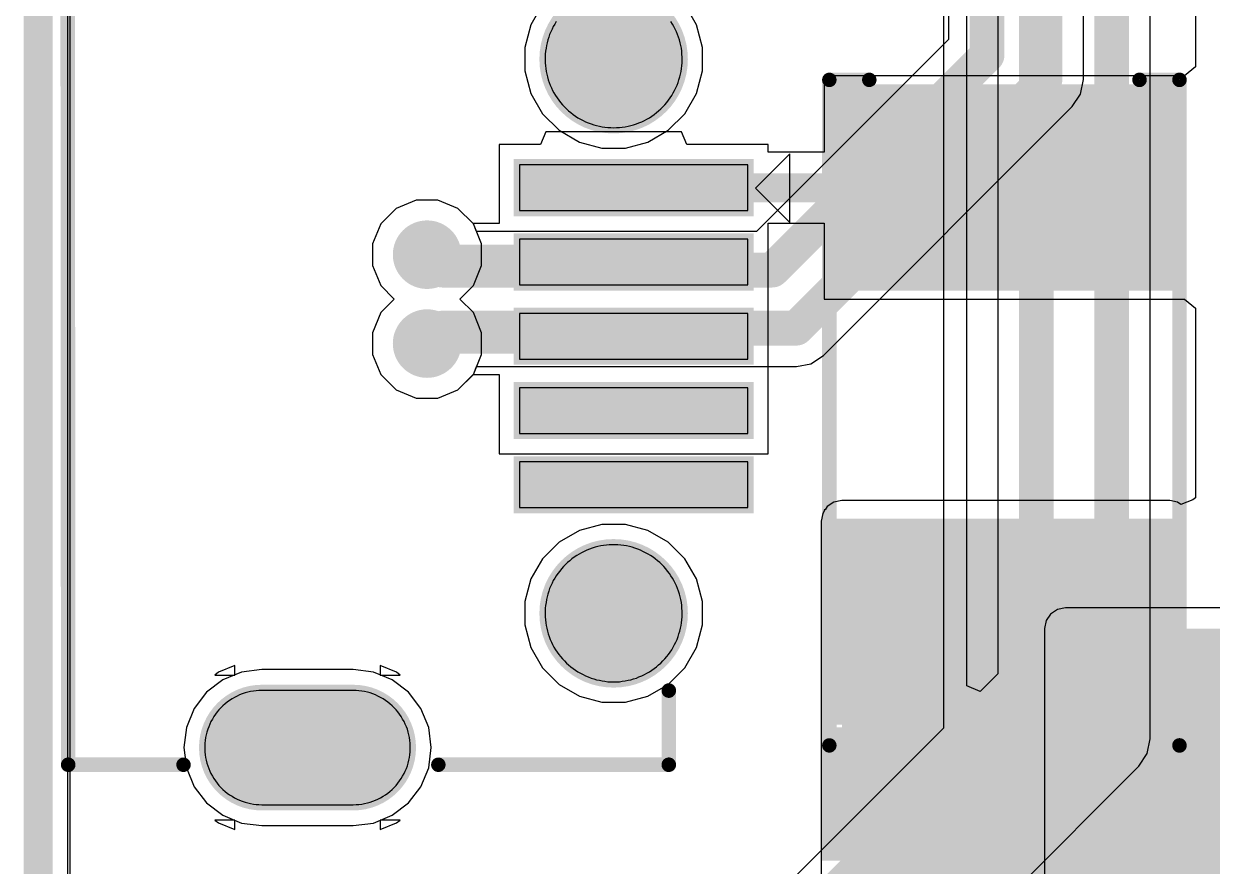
# Model space of a CAD drawing. Header units: inches. Extents: x 0 to 5376, y 0 to 5416.
# Drawn here: x -0.13 to 10.28, y 83.72 to 91.09 of the extents above; entities that cross this region are included whole.
import ezdxf

# ---------------------------------------------------------------- set-up
doc = ezdxf.new("R2010")
doc.units = ezdxf.units.IN
for name, color, linetype in [('Board Outline', 216, 'Continuous'), ('Bottom Layer', 5, 'Continuous'), ('Bottom Solder', 6, 'Continuous'), ('Layer 1', 16, 'Continuous'), ('Layer 2', 76, 'Continuous'), ('Multi-Layer', 9, 'Continuous'), ('Pad Holes', 156, 'Continuous'), ('Top Layer', 1, 'Continuous'), ('Top Overlay', 2, 'Continuous'), ('Top Paste', 8, 'Continuous'), ('Top Solder', 216, 'Continuous'), ('Via Holes', 16, 'Continuous')]:
    doc.layers.add(name, color=color, linetype=linetype)

msp = doc.modelspace()

# ---------------------------------------------------------------- hatches: boundary and pattern name
at = {"layer": 'Bottom Layer'}
h = msp.add_hatch(color=5, dxfattribs=at)
edge = h.paths.add_edge_path()
edge.add_arc((5.037, 90.785), 0.6, 0, 360)
h = msp.add_hatch(color=5, dxfattribs=at)
edge = h.paths.add_edge_path()
edge.add_arc((3.404, 89.074), 0.3, 0, 360)
h = msp.add_hatch(color=5, dxfattribs=at)
edge = h.paths.add_edge_path()
edge.add_arc((3.404, 88.296), 0.3, 0, 360)
h = msp.add_hatch(color=5, dxfattribs=at)
edge = h.paths.add_edge_path()
edge.add_arc((5.037, 85.935), 0.6, 0, 360)
for points in [[(8.992, 81.686), (12.065, 81.686), (12.065, 85.801), (8.992, 85.801)], [(8.992, 83.464), (24.232, 83.464), (24.232, 85.801), (8.992, 85.801)]]:
    msp.add_hatch(color=5, dxfattribs=at).paths.add_polyline_path(points)
h = msp.add_hatch(color=5, dxfattribs=at)
edge = h.paths.add_edge_path()
edge.add_arc((1.957, 84.76), 0.5, 90, 270)
edge.add_line((1.957, 84.26), (2.757, 84.26))
edge.add_arc((2.757, 84.76), 0.5, 270, 450)
edge.add_line((2.757, 85.26), (1.957, 85.26))
at = {"layer": 'Bottom Solder'}
h = msp.add_hatch(color=6, dxfattribs=at)
edge = h.paths.add_edge_path()
edge.add_arc((5.037, 90.785), 0.65, 0, 360)
h = msp.add_hatch(color=6, dxfattribs=at)
edge = h.paths.add_edge_path()
edge.add_arc((5.037, 85.935), 0.65, 0, 360)
h = msp.add_hatch(color=6, dxfattribs=at)
edge = h.paths.add_edge_path()
edge.add_arc((1.957, 84.76), 0.55, 90, 270)
edge.add_line((1.957, 84.21), (2.757, 84.21))
edge.add_arc((2.757, 84.76), 0.55, 270, 450)
edge.add_line((2.757, 85.31), (1.957, 85.31))
at = {"layer": 'Layer 1'}
h = msp.add_hatch(color=16, dxfattribs=at)
edge = h.paths.add_edge_path()
edge.add_arc((5.037, 90.785), 0.6, 0, 360)
h = msp.add_hatch(color=16, dxfattribs=at)
edge = h.paths.add_edge_path()
edge.add_arc((3.404, 89.074), 0.3, 0, 360)
h = msp.add_hatch(color=16, dxfattribs=at)
edge = h.paths.add_edge_path()
edge.add_arc((3.404, 88.296), 0.3, 0, 360)
h = msp.add_hatch(color=16, dxfattribs=at)
edge = h.paths.add_edge_path()
edge.add_arc((5.037, 85.935), 0.6, 0, 360)
h = msp.add_hatch(color=16, dxfattribs=at)
edge = h.paths.add_edge_path()
edge.add_arc((1.957, 84.76), 0.5, 90, 270)
edge.add_line((1.957, 84.26), (2.757, 84.26))
edge.add_arc((2.757, 84.76), 0.5, 270, 450)
edge.add_line((2.757, 85.26), (1.957, 85.26))
at = {"layer": 'Layer 2'}
h = msp.add_hatch(color=76, dxfattribs=at)
edge = h.paths.add_edge_path()
edge.add_arc((5.037, 90.785), 0.6, 0, 360)
h = msp.add_hatch(color=76, dxfattribs=at)
edge = h.paths.add_edge_path()
edge.add_arc((3.404, 89.074), 0.3, 0, 360)
h = msp.add_hatch(color=76, dxfattribs=at)
edge = h.paths.add_edge_path()
edge.add_arc((3.404, 88.296), 0.3, 0, 360)
h = msp.add_hatch(color=76, dxfattribs=at)
edge = h.paths.add_edge_path()
edge.add_arc((5.037, 85.935), 0.6, 0, 360)
h = msp.add_hatch(color=76, dxfattribs=at)
edge = h.paths.add_edge_path()
edge.add_arc((1.957, 84.76), 0.5, 90, 270)
edge.add_line((1.957, 84.26), (2.757, 84.26))
edge.add_arc((2.757, 84.76), 0.5, 270, 450)
edge.add_line((2.757, 85.26), (1.957, 85.26))
at = {"layer": 'Multi-Layer'}
h = msp.add_hatch(color=9, dxfattribs=at)
edge = h.paths.add_edge_path()
edge.add_arc((5.037, 90.785), 0.6, 0, 360)
h = msp.add_hatch(color=9, dxfattribs=at)
edge = h.paths.add_edge_path()
edge.add_arc((5.037, 85.935), 0.6, 0, 360)
h = msp.add_hatch(color=9, dxfattribs=at)
edge = h.paths.add_edge_path()
edge.add_arc((1.957, 84.76), 0.5, 90, 270)
edge.add_line((1.957, 84.26), (2.757, 84.26))
edge.add_arc((2.757, 84.76), 0.5, 270, 450)
edge.add_line((2.757, 85.26), (1.957, 85.26))
at = {"layer": 'Pad Holes'}
h = msp.add_hatch(color=7, dxfattribs=at)
edge = h.paths.add_edge_path()
edge.add_arc((5.037, 90.785), 0.35, 0, 360)
h = msp.add_hatch(color=7, dxfattribs=at)
edge = h.paths.add_edge_path()
edge.add_arc((5.037, 85.935), 0.35, 0, 360)
h = msp.add_hatch(color=7, dxfattribs=at)
edge = h.paths.add_edge_path()
edge.add_arc((1.957, 84.76), 0.3, 90, 270)
edge.add_line((1.957, 84.46), (2.757, 84.46))
edge.add_arc((2.757, 84.76), 0.3, 270, 450)
edge.add_line((2.757, 85.06), (1.957, 85.06))
at = {"layer": 'Top Layer'}
h = msp.add_hatch(color=1, dxfattribs=at)
edge = h.paths.add_edge_path()
edge.add_arc((5.037, 90.785), 0.6, 0, 360)
for points in [[(7.058, 88.862), (7.058, 90.462), (9.858, 90.462), (9.858, 88.862)], [(6.212, 89.86), (6.212, 89.46), (4.212, 89.46), (4.212, 89.86)], [(6.212, 89.21), (6.212, 88.81), (4.212, 88.81), (4.212, 89.21)], [(6.212, 88.56), (6.212, 88.16), (4.212, 88.16), (4.212, 88.56)], [(6.212, 87.91), (6.212, 87.51), (4.212, 87.51), (4.212, 87.91)], [(6.212, 87.26), (6.212, 86.86), (4.212, 86.86), (4.212, 87.26)], [(7.036, 81.737), (9.906, 81.737), (9.906, 86.741), (7.036, 86.741)], [(7.058, 85.062), (7.058, 86.662), (9.858, 86.662), (9.858, 85.062)]]:
    msp.add_hatch(color=1, dxfattribs=at).paths.add_polyline_path(points)
h = msp.add_hatch(color=1, dxfattribs=at)
edge = h.paths.add_edge_path()
edge.add_arc((3.404, 89.074), 0.3, 0, 360)
h = msp.add_hatch(color=1, dxfattribs=at)
edge = h.paths.add_edge_path()
edge.add_arc((3.404, 88.296), 0.3, 0, 360)
h = msp.add_hatch(color=1, dxfattribs=at)
edge = h.paths.add_edge_path()
edge.add_arc((5.037, 85.935), 0.6, 0, 360)
h = msp.add_hatch(color=1, dxfattribs=at)
edge = h.paths.add_edge_path()
edge.add_arc((1.957, 84.76), 0.5, 90, 270)
edge.add_line((1.957, 84.26), (2.757, 84.26))
edge.add_arc((2.757, 84.76), 0.5, 270, 450)
edge.add_line((2.757, 85.26), (1.957, 85.26))
at = {"layer": 'Top Overlay'}
msp.add_hatch(color=2, dxfattribs=at).paths.add_polyline_path([(10.058, 83.77), (10.058, 84.937), (6.858, 84.937), (6.858, 83.77)])
at = {"layer": 'Top Paste'}
for points in [[(7.058, 88.862), (7.058, 90.462), (9.858, 90.462), (9.858, 88.862)], [(7.058, 85.062), (7.058, 86.662), (9.858, 86.662), (9.858, 85.062)]]:
    msp.add_hatch(color=8, dxfattribs=at).paths.add_polyline_path(points)
at = {"layer": 'Top Solder'}
h = msp.add_hatch(color=216, dxfattribs=at)
edge = h.paths.add_edge_path()
edge.add_arc((5.037, 90.785), 0.65, 0, 360)
for points in [[(6.957, 88.76), (6.957, 90.564), (9.96, 90.564), (9.96, 88.76)], [(6.262, 89.91), (6.262, 89.41), (4.162, 89.41), (4.162, 89.91)], [(6.262, 89.26), (6.262, 88.76), (4.162, 88.76), (4.162, 89.26)], [(6.262, 88.61), (6.262, 88.11), (4.162, 88.11), (4.162, 88.61)], [(6.262, 87.96), (6.262, 87.46), (4.162, 87.46), (4.162, 87.96)], [(6.262, 87.31), (6.262, 86.81), (4.162, 86.81), (4.162, 87.31)], [(6.957, 84.96), (6.957, 86.764), (9.96, 86.764), (9.96, 84.96)]]:
    msp.add_hatch(color=216, dxfattribs=at).paths.add_polyline_path(points)
h = msp.add_hatch(color=216, dxfattribs=at)
edge = h.paths.add_edge_path()
edge.add_arc((5.037, 85.935), 0.65, 0, 360)
h = msp.add_hatch(color=216, dxfattribs=at)
edge = h.paths.add_edge_path()
edge.add_arc((1.957, 84.76), 0.55, 90, 270)
edge.add_line((1.957, 84.21), (2.757, 84.21))
edge.add_arc((2.757, 84.76), 0.55, 270, 450)
edge.add_line((2.757, 85.31), (1.957, 85.31))
at = {"layer": 'Via Holes'}
h = msp.add_hatch(color=7, dxfattribs=at)
edge = h.paths.add_edge_path()
edge.add_arc((3.404, 89.074), 0.15, 0, 360)
h = msp.add_hatch(color=7, dxfattribs=at)
edge = h.paths.add_edge_path()
edge.add_arc((3.404, 88.296), 0.15, 0, 360)

# ---------------------------------------------------------------- linework, layer by layer
at = {"layer": 'Board Outline'}
msp.add_lwpolyline([(0, 0, 0.254, 0.254, 0), (0, 125, 0.254, 0.254, 0)], format="xyseb", dxfattribs=at)
at = {"layer": 'Bottom Layer'}
for p, q in [((0.259, 79.074), (0.259, 124.741)), ((7.969, 110.726), (7.969, 90.958)), ((9.15, 90.608), (9.15, 110.376)), ((7.969, 90.958), (6.287, 89.276)), ((9.125, 90.48), (9.15, 90.608)), ((9.052, 90.37), (9.125, 90.48)), ((6.875, 88.193), (9.052, 90.37)), ((3.309, 89.552), (3.133, 89.479)), ((3.499, 89.552), (3.309, 89.552)), ((3.674, 89.479), (3.499, 89.552)), ((3.133, 89.479), (2.999, 89.345)), ((3.809, 89.345), (3.674, 89.479)), ((2.999, 89.345), (2.926, 89.169)), ((3.837, 89.276), (3.809, 89.345)), ((6.287, 89.276), (3.837, 89.276)), ((2.926, 89.169), (2.926, 88.979)), ((2.926, 88.979), (2.999, 88.803)), ((2.999, 88.803), (3.117, 88.685)), ((3.117, 88.685), (2.999, 88.567)), ((2.999, 88.567), (2.926, 88.391)), ((2.926, 88.391), (2.926, 88.201)), ((2.926, 88.201), (2.999, 88.026)), ((6.765, 88.12), (6.875, 88.193)), ((2.999, 88.026), (3.133, 87.891)), ((3.674, 87.891), (3.809, 88.026)), ((3.809, 88.026), (3.837, 88.095)), ((3.837, 88.095), (6.637, 88.095)), ((6.637, 88.095), (6.765, 88.12)), ((3.133, 87.891), (3.309, 87.819)), ((3.309, 87.819), (3.499, 87.819)), ((3.499, 87.819), (3.674, 87.891)), ((8.922, 85.969), (8.863, 85.929)), ((8.992, 85.982), (8.922, 85.969)), ((24.232, 85.982), (8.992, 85.982)), ((8.824, 85.871), (8.81, 85.801)), ((8.863, 85.929), (8.824, 85.871)), ((8.81, 85.801), (8.81, 83.464)), ((1.722, 85.479), (1.577, 85.419)), ((1.722, 85.395), (1.722, 85.479)), ((3.137, 85.419), (2.992, 85.479)), ((2.992, 85.479), (2.992, 85.395)), ((1.577, 85.419), (1.546, 85.395)), ((1.546, 85.395), (1.722, 85.395)), ((2.992, 85.395), (3.168, 85.395)), ((3.168, 85.395), (3.137, 85.419)), ((1.722, 84.125), (1.546, 84.125)), ((1.546, 84.125), (1.577, 84.102)), ((1.577, 84.102), (1.722, 84.042)), ((1.722, 84.042), (1.722, 84.125)), ((3.168, 84.125), (2.992, 84.125)), ((2.992, 84.125), (2.992, 84.042)), ((2.992, 84.042), (3.137, 84.102)), ((3.137, 84.102), (3.168, 84.125))]:
    msp.add_line(p, q, dxfattribs=at)
for points in [[(8.306, 90.819, 0.305, 0.305, 0), (8.306, 110.726, 0.305, 0.305, 0)], [(8.814, 90.608, 0.305, 0.305, 0), (8.814, 110.515, 0.305, 0.305, 0)], [(6.426, 88.939, 0.305, 0.305, 0), (8.306, 90.819, 0.305, 0.305, 0)], [(6.637, 88.431, 0.305, 0.305, 0), (8.814, 90.608, 0.305, 0.305, 0)], [(3.404, 89.074, 0.305, 0.305, 0), (3.538, 88.939, 0.305, 0.305, 0)], [(3.538, 88.939, 0.305, 0.305, 0), (6.426, 88.939, 0.305, 0.305, 0)], [(3.404, 88.296, 0.305, 0.305, 0), (3.538, 88.431, 0.305, 0.305, 0)], [(3.538, 88.431, 0.305, 0.305, 0), (6.637, 88.431, 0.305, 0.305, 0)]]:
    msp.add_lwpolyline(points, format="xyseb", dxfattribs=at)
for points in [[(8.23, 90.819, 0.152, 0.152, 1), (8.382, 90.819, 0.152, 0.152, 1)], [(8.23, 90.819, 0.152, 0.152, 1), (8.382, 90.819, 0.152, 0.152, 1)], [(8.738, 90.608, 0.152, 0.152, 1), (8.89, 90.608, 0.152, 0.152, 1)], [(8.738, 90.608, 0.152, 0.152, 1), (8.89, 90.608, 0.152, 0.152, 1)], [(3.327, 89.074, 0.152, 0.152, 1), (3.48, 89.074, 0.152, 0.152, 1)], [(3.462, 88.939, 0.152, 0.152, 1), (3.615, 88.939, 0.152, 0.152, 1)], [(3.462, 88.939, 0.152, 0.152, 1), (3.615, 88.939, 0.152, 0.152, 1)], [(6.35, 88.939, 0.152, 0.152, 1), (6.502, 88.939, 0.152, 0.152, 1)], [(6.35, 88.939, 0.152, 0.152, 1), (6.502, 88.939, 0.152, 0.152, 1)], [(3.462, 88.431, 0.152, 0.152, 1), (3.615, 88.431, 0.152, 0.152, 1)], [(3.462, 88.431, 0.152, 0.152, 1), (3.615, 88.431, 0.152, 0.152, 1)], [(6.56, 88.431, 0.152, 0.152, 1), (6.713, 88.431, 0.152, 0.152, 1)], [(6.56, 88.431, 0.152, 0.152, 1), (6.713, 88.431, 0.152, 0.152, 1)], [(3.327, 88.296, 0.152, 0.152, 1), (3.48, 88.296, 0.152, 0.152, 1)]]:
    msp.add_lwpolyline(points, format="xyseb", close=True, dxfattribs=at)
at = {"layer": 'Layer 1'}
for p, q in [((0.259, 55.751), (0.259, 124.741)), ((3.309, 89.552), (3.133, 89.479)), ((3.499, 89.552), (3.309, 89.552)), ((3.674, 89.479), (3.499, 89.552)), ((3.133, 89.479), (2.999, 89.345)), ((3.809, 89.345), (3.674, 89.479)), ((2.999, 89.345), (2.926, 89.169)), ((3.881, 89.169), (3.809, 89.345)), ((2.926, 89.169), (2.926, 88.979)), ((3.881, 88.979), (3.881, 89.169)), ((2.926, 88.979), (2.999, 88.803)), ((3.809, 88.803), (3.881, 88.979)), ((2.999, 88.803), (3.117, 88.685)), ((3.69, 88.685), (3.809, 88.803)), ((3.117, 88.685), (2.999, 88.567)), ((3.809, 88.567), (3.69, 88.685)), ((2.999, 88.567), (2.926, 88.391)), ((3.881, 88.391), (3.809, 88.567)), ((2.926, 88.391), (2.926, 88.201)), ((3.881, 88.201), (3.881, 88.391)), ((2.926, 88.201), (2.999, 88.026)), ((3.809, 88.026), (3.881, 88.201)), ((2.999, 88.026), (3.133, 87.891)), ((3.674, 87.891), (3.809, 88.026)), ((3.133, 87.891), (3.309, 87.819)), ((3.309, 87.819), (3.499, 87.819)), ((3.499, 87.819), (3.674, 87.891)), ((1.722, 85.479), (1.577, 85.419)), ((1.722, 85.395), (1.722, 85.479)), ((3.137, 85.419), (2.992, 85.479)), ((2.992, 85.479), (2.992, 85.395)), ((1.577, 85.419), (1.546, 85.395)), ((1.546, 85.395), (1.722, 85.395)), ((2.992, 85.395), (3.168, 85.395)), ((3.168, 85.395), (3.137, 85.419)), ((1.722, 84.125), (1.546, 84.125)), ((1.546, 84.125), (1.577, 84.102)), ((1.577, 84.102), (1.722, 84.042)), ((1.722, 84.042), (1.722, 84.125)), ((3.168, 84.125), (2.992, 84.125)), ((2.992, 84.125), (2.992, 84.042)), ((2.992, 84.042), (3.137, 84.102)), ((3.137, 84.102), (3.168, 84.125))]:
    msp.add_line(p, q, dxfattribs=at)
at = {"layer": 'Layer 2'}
for p, q in [((0.279, 48.463), (0.279, 124.741)), ((7.925, 124.741), (7.925, 84.931)), ((8.128, 85.3), (8.128, 124.741)), ((8.401, 104.23), (8.401, 85.407)), ((9.735, 84.836), (9.735, 103.874)), ((4.415, 91.263), (4.312, 91.085)), ((5.762, 91.085), (5.66, 91.263)), ((4.312, 91.085), (4.259, 90.888)), ((5.815, 90.888), (5.762, 91.085)), ((4.259, 90.888), (4.259, 90.683)), ((5.815, 90.683), (5.815, 90.888)), ((4.259, 90.683), (4.312, 90.485)), ((5.762, 90.485), (5.815, 90.683)), ((4.312, 90.485), (4.415, 90.308)), ((5.66, 90.308), (5.762, 90.485)), ((4.415, 90.308), (4.56, 90.163)), ((5.515, 90.163), (5.66, 90.308)), ((4.56, 90.163), (4.737, 90.06)), ((5.337, 90.06), (5.515, 90.163)), ((4.737, 90.06), (4.935, 90.007)), ((4.935, 90.007), (5.14, 90.007)), ((5.14, 90.007), (5.337, 90.06)), ((3.309, 89.552), (3.133, 89.479)), ((3.499, 89.552), (3.309, 89.552)), ((3.674, 89.479), (3.499, 89.552)), ((3.133, 89.479), (2.999, 89.345)), ((3.809, 89.345), (3.674, 89.479)), ((2.999, 89.345), (2.926, 89.169)), ((3.881, 89.169), (3.809, 89.345)), ((2.926, 89.169), (2.926, 88.979)), ((3.881, 88.979), (3.881, 89.169)), ((2.926, 88.979), (2.999, 88.803)), ((3.809, 88.803), (3.881, 88.979)), ((2.999, 88.803), (3.117, 88.685)), ((3.69, 88.685), (3.809, 88.803)), ((3.117, 88.685), (2.999, 88.567)), ((3.809, 88.567), (3.69, 88.685)), ((2.999, 88.567), (2.926, 88.391)), ((3.881, 88.391), (3.809, 88.567)), ((2.926, 88.391), (2.926, 88.201)), ((3.881, 88.201), (3.881, 88.391)), ((2.926, 88.201), (2.999, 88.026)), ((3.809, 88.026), (3.881, 88.201)), ((2.999, 88.026), (3.133, 87.891)), ((3.674, 87.891), (3.809, 88.026)), ((3.133, 87.891), (3.309, 87.819)), ((3.309, 87.819), (3.499, 87.819)), ((3.499, 87.819), (3.674, 87.891)), ((4.935, 86.713), (4.737, 86.66)), ((5.14, 86.713), (4.935, 86.713)), ((5.337, 86.66), (5.14, 86.713)), ((4.737, 86.66), (4.56, 86.558)), ((5.515, 86.558), (5.337, 86.66)), ((4.56, 86.558), (4.415, 86.413)), ((5.66, 86.413), (5.515, 86.558)), ((4.415, 86.413), (4.312, 86.236)), ((5.762, 86.236), (5.66, 86.413)), ((4.312, 86.236), (4.259, 86.038)), ((5.815, 86.038), (5.762, 86.236)), ((4.259, 86.038), (4.259, 85.833)), ((5.815, 85.833), (5.815, 86.038)), ((4.259, 85.833), (4.312, 85.635)), ((5.762, 85.635), (5.815, 85.833)), ((4.312, 85.635), (4.415, 85.458)), ((5.66, 85.458), (5.762, 85.635)), ((1.957, 85.444), (1.78, 85.421)), ((2.757, 85.444), (1.957, 85.444)), ((2.934, 85.421), (2.757, 85.444)), ((4.415, 85.458), (4.56, 85.313)), ((5.515, 85.313), (5.66, 85.458)), ((1.615, 85.352), (1.474, 85.244)), ((1.78, 85.421), (1.615, 85.352)), ((3.099, 85.352), (2.934, 85.421)), ((3.241, 85.244), (3.099, 85.352)), ((8.401, 85.407), (8.245, 85.252)), ((1.474, 85.244), (1.365, 85.102)), ((3.349, 85.102), (3.241, 85.244)), ((4.56, 85.313), (4.737, 85.211)), ((5.337, 85.211), (5.515, 85.313)), ((8.245, 85.252), (8.128, 85.3)), ((4.737, 85.211), (4.935, 85.158)), ((4.935, 85.158), (5.14, 85.158)), ((5.14, 85.158), (5.337, 85.211)), ((1.365, 85.102), (1.297, 84.937)), ((3.418, 84.937), (3.349, 85.102)), ((1.297, 84.937), (1.274, 84.76)), ((3.441, 84.76), (3.418, 84.937)), ((7.925, 84.931), (6.204, 83.21)), ((9.709, 84.707), (9.735, 84.836)), ((1.274, 84.76), (1.297, 84.583)), ((3.418, 84.583), (3.441, 84.76)), ((9.636, 84.598), (9.709, 84.707)), ((8.128, 83.09), (9.636, 84.598)), ((1.297, 84.583), (1.365, 84.418)), ((3.349, 84.418), (3.418, 84.583)), ((1.365, 84.418), (1.474, 84.277)), ((3.241, 84.277), (3.349, 84.418)), ((1.474, 84.277), (1.615, 84.168)), ((3.099, 84.168), (3.241, 84.277)), ((1.615, 84.168), (1.78, 84.1)), ((1.78, 84.1), (1.957, 84.077)), ((1.957, 84.077), (2.757, 84.077)), ((2.757, 84.077), (2.934, 84.1)), ((2.934, 84.1), (3.099, 84.168))]:
    msp.add_line(p, q, dxfattribs=at)
for points in [[(8.738, 85.268, 0.305, 0.305, 0), (8.738, 104.23, 0.305, 0.305, 0)], [(9.398, 84.836, 0.305, 0.305, 0), (9.398, 104.013, 0.305, 0.305, 0)], [(6.343, 82.874, 0.305, 0.305, 0), (8.738, 85.268, 0.305, 0.305, 0)], [(5.436, 80.874, 0.305, 0.305, 0), (9.398, 84.836, 0.305, 0.305, 0)]]:
    msp.add_lwpolyline(points, format="xyseb", dxfattribs=at)
for points in [[(8.661, 85.268, 0.152, 0.152, 1), (8.814, 85.268, 0.152, 0.152, 1)], [(8.661, 85.268, 0.152, 0.152, 1), (8.814, 85.268, 0.152, 0.152, 1)], [(9.322, 84.836, 0.152, 0.152, 1), (9.474, 84.836, 0.152, 0.152, 1)], [(9.322, 84.836, 0.152, 0.152, 1), (9.474, 84.836, 0.152, 0.152, 1)]]:
    msp.add_lwpolyline(points, format="xyseb", close=True, dxfattribs=at)
at = {"layer": 'Top Layer'}
for p, q in [((0.259, 83.495), (0.259, 124.741)), ((10.131, 96.075), (10.131, 90.717)), ((10.004, 90.64), (6.88, 90.64)), ((6.88, 90.64), (6.88, 89.971)), ((10.036, 90.64), (10.004, 90.64)), ((10.131, 90.717), (10.036, 90.64)), ((4.443, 90.15), (4.397, 90.038)), ((5.037, 90.15), (4.443, 90.15)), ((5.631, 90.15), (5.037, 90.15)), ((5.677, 90.038), (5.631, 90.15)), ((4.397, 90.038), (4.034, 90.038)), ((4.034, 90.038), (4.034, 89.347)), ((6.39, 90.038), (5.677, 90.038)), ((6.39, 89.971), (6.39, 90.038)), ((6.88, 89.971), (6.39, 89.971)), ((3.309, 89.552), (3.133, 89.479)), ((3.499, 89.552), (3.309, 89.552)), ((3.674, 89.479), (3.499, 89.552)), ((3.133, 89.479), (2.999, 89.345)), ((3.807, 89.347), (3.674, 89.479)), ((2.999, 89.345), (2.926, 89.169)), ((4.034, 89.347), (3.807, 89.347)), ((6.39, 88.632), (6.39, 89.349)), ((6.39, 89.349), (6.88, 89.349)), ((6.88, 89.349), (6.88, 88.684)), ((2.926, 89.169), (2.926, 88.979)), ((2.926, 88.979), (2.999, 88.803)), ((2.999, 88.803), (3.117, 88.685)), ((3.117, 88.685), (2.999, 88.567)), ((6.88, 88.684), (10.004, 88.684)), ((10.004, 88.684), (10.036, 88.684)), ((10.036, 88.684), (10.131, 88.607)), ((2.999, 88.567), (2.926, 88.391)), ((6.39, 87.982), (6.39, 88.632)), ((10.131, 88.607), (10.131, 86.946)), ((2.926, 88.391), (2.926, 88.201)), ((2.926, 88.201), (2.999, 88.026)), ((2.999, 88.026), (3.133, 87.891)), ((3.674, 87.891), (3.807, 88.024)), ((3.807, 88.024), (4.034, 88.024)), ((4.034, 88.024), (4.034, 87.332)), ((6.39, 87.332), (6.39, 87.982)), ((3.133, 87.891), (3.309, 87.819)), ((3.309, 87.819), (3.499, 87.819)), ((3.499, 87.819), (3.674, 87.891)), ((4.034, 87.332), (6.39, 87.332)), ((6.966, 86.908), (6.908, 86.869)), ((7.036, 86.922), (6.966, 86.908)), ((9.906, 86.922), (7.036, 86.922)), ((9.975, 86.908), (9.906, 86.922)), ((10.004, 86.889), (9.975, 86.908)), ((10.107, 86.927), (10.004, 86.889)), ((10.131, 86.946), (10.107, 86.927)), ((6.868, 86.81), (6.855, 86.741)), ((6.88, 86.828), (6.868, 86.81)), ((6.888, 86.84), (6.88, 86.84)), ((6.88, 86.84), (6.88, 86.828)), ((6.908, 86.869), (6.888, 86.84)), ((6.855, 86.741), (6.855, 81.737)), ((1.722, 85.479), (1.577, 85.419)), ((1.722, 85.395), (1.722, 85.479)), ((3.137, 85.419), (2.992, 85.479)), ((2.992, 85.479), (2.992, 85.395)), ((1.577, 85.419), (1.546, 85.395)), ((1.546, 85.395), (1.722, 85.395)), ((2.992, 85.395), (3.168, 85.395)), ((3.168, 85.395), (3.137, 85.419)), ((1.722, 84.125), (1.546, 84.125)), ((1.546, 84.125), (1.577, 84.102)), ((1.577, 84.102), (1.722, 84.042)), ((1.722, 84.042), (1.722, 84.125)), ((3.168, 84.125), (2.992, 84.125)), ((2.992, 84.125), (2.992, 84.042)), ((2.992, 84.042), (3.137, 84.102)), ((3.137, 84.102), (3.168, 84.125))]:
    msp.add_line(p, q, dxfattribs=at)
for points in [[(5.212, 89.66, 0.254, 0.254, 0), (8.456, 89.66, 0.254, 0.254, 0)], [(8.456, 89.66, 0.254, 0.254, 0), (8.458, 89.662, 0.254, 0.254, 0)], [(3.404, 89.074, 0.305, 0.305, 0), (3.468, 89.01, 0.305, 0.305, 0)], [(3.468, 89.01, 0.305, 0.305, 0), (5.212, 89.01, 0.305, 0.305, 0)], [(3.404, 88.296, 0.305, 0.305, 0), (3.468, 88.36, 0.305, 0.305, 0)], [(3.468, 88.36, 0.305, 0.305, 0), (5.212, 88.36, 0.305, 0.305, 0)]]:
    msp.add_lwpolyline(points, format="xyseb", dxfattribs=at)
for points in [[(5.149, 89.66, 0.127, 0.127, 1), (5.276, 89.66, 0.127, 0.127, 1)], [(8.393, 89.66, 0.127, 0.127, 1), (8.52, 89.66, 0.127, 0.127, 1)], [(8.393, 89.66, 0.127, 0.127, 1), (8.52, 89.66, 0.127, 0.127, 1)], [(8.395, 89.662, 0.127, 0.127, 1), (8.522, 89.662, 0.127, 0.127, 1)], [(3.327, 89.074, 0.152, 0.152, 1), (3.48, 89.074, 0.152, 0.152, 1)], [(3.391, 89.01, 0.152, 0.152, 1), (3.544, 89.01, 0.152, 0.152, 1)], [(3.391, 89.01, 0.152, 0.152, 1), (3.544, 89.01, 0.152, 0.152, 1)], [(5.136, 89.01, 0.152, 0.152, 1), (5.288, 89.01, 0.152, 0.152, 1)], [(3.327, 88.296, 0.152, 0.152, 1), (3.48, 88.296, 0.152, 0.152, 1)], [(3.391, 88.36, 0.152, 0.152, 1), (3.544, 88.36, 0.152, 0.152, 1)], [(3.391, 88.36, 0.152, 0.152, 1), (3.544, 88.36, 0.152, 0.152, 1)], [(5.136, 88.36, 0.152, 0.152, 1), (5.288, 88.36, 0.152, 0.152, 1)]]:
    msp.add_lwpolyline(points, format="xyseb", close=True, dxfattribs=at)
at = {"layer": 'Top Overlay'}
for p, q in [((6.579, 89.956), (6.279, 89.656)), ((6.579, 89.356), (6.579, 89.956)), ((6.279, 89.656), (6.579, 89.356))]:
    msp.add_line(p, q, dxfattribs=at)
for points in [[(0.257, 92.11, 0.127, 0.127, 0), (0.262, 84.61, 0.127, 0.127, 0)], [(6.925, 90.604, 0.127, 0.127, 0), (7.275, 90.604, 0.127, 0.127, 0)], [(6.925, 84.779, 0.127, 0.127, 0), (6.925, 90.604, 0.127, 0.127, 0)], [(9.641, 90.604, 0.127, 0.127, 0), (9.991, 90.604, 0.127, 0.127, 0)], [(9.991, 84.779, 0.127, 0.127, 0), (9.991, 90.604, 0.127, 0.127, 0)], [(5.52, 84.61, 0.127, 0.127, 0), (5.52, 85.259, 0.127, 0.127, 0)], [(0.262, 84.61, 0.127, 0.127, 0), (1.272, 84.61, 0.127, 0.127, 0)], [(3.503, 84.61, 0.127, 0.127, 0), (5.52, 84.61, 0.127, 0.127, 0)]]:
    msp.add_lwpolyline(points, format="xyseb", dxfattribs=at)
for points in [[(6.894, 90.604, 0.0635, 0.0635, 1), (6.957, 90.604, 0.0635, 0.0635, 1)], [(6.894, 90.604, 0.0635, 0.0635, 1), (6.957, 90.604, 0.0635, 0.0635, 1)], [(7.244, 90.604, 0.0635, 0.0635, 1), (7.307, 90.604, 0.0635, 0.0635, 1)], [(9.609, 90.604, 0.0635, 0.0635, 1), (9.673, 90.604, 0.0635, 0.0635, 1)], [(9.959, 90.604, 0.0635, 0.0635, 1), (10.023, 90.604, 0.0635, 0.0635, 1)], [(9.959, 90.604, 0.0635, 0.0635, 1), (10.023, 90.604, 0.0635, 0.0635, 1)], [(5.488, 85.259, 0.0635, 0.0635, 1), (5.552, 85.259, 0.0635, 0.0635, 1)], [(6.894, 84.779, 0.0635, 0.0635, 1), (6.957, 84.779, 0.0635, 0.0635, 1)], [(9.959, 84.779, 0.0635, 0.0635, 1), (10.023, 84.779, 0.0635, 0.0635, 1)], [(0.23, 84.61, 0.0635, 0.0635, 1), (0.294, 84.61, 0.0635, 0.0635, 1)], [(0.23, 84.61, 0.0635, 0.0635, 1), (0.294, 84.61, 0.0635, 0.0635, 1)], [(1.24, 84.61, 0.0635, 0.0635, 1), (1.303, 84.61, 0.0635, 0.0635, 1)], [(3.471, 84.61, 0.0635, 0.0635, 1), (3.534, 84.61, 0.0635, 0.0635, 1)], [(5.488, 84.61, 0.0635, 0.0635, 1), (5.552, 84.61, 0.0635, 0.0635, 1)], [(5.488, 84.61, 0.0635, 0.0635, 1), (5.552, 84.61, 0.0635, 0.0635, 1)]]:
    msp.add_lwpolyline(points, format="xyseb", close=True, dxfattribs=at)
at = {"layer": 'Top Paste'}
for p, q in [((4.498, 91.048), (4.487, 91.025)), ((4.509, 91.07), (4.498, 91.048)), ((4.522, 91.092), (4.509, 91.07)), ((4.535, 91.114), (4.522, 91.092)), ((5.552, 91.092), (5.539, 91.114)), ((5.565, 91.07), (5.552, 91.092)), ((5.577, 91.048), (5.565, 91.07)), ((5.587, 91.025), (5.577, 91.048)), ((4.461, 90.954), (4.455, 90.929)), ((4.469, 90.978), (4.461, 90.954)), ((4.477, 91.002), (4.469, 90.978)), ((4.487, 91.025), (4.477, 91.002)), ((5.597, 91.002), (5.587, 91.025)), ((5.605, 90.978), (5.597, 91.002)), ((5.613, 90.954), (5.605, 90.978)), ((5.62, 90.929), (5.613, 90.954)), ((4.441, 90.855), (4.439, 90.829)), ((4.445, 90.88), (4.441, 90.855)), ((4.449, 90.905), (4.445, 90.88)), ((4.455, 90.929), (4.449, 90.905)), ((5.625, 90.905), (5.62, 90.929)), ((5.63, 90.88), (5.625, 90.905)), ((5.633, 90.855), (5.63, 90.88)), ((5.635, 90.829), (5.633, 90.855)), ((4.439, 90.829), (4.437, 90.804)), ((4.437, 90.804), (4.437, 90.779)), ((4.437, 90.779), (4.438, 90.754)), ((4.438, 90.754), (4.44, 90.728)), ((5.634, 90.728), (5.636, 90.754)), ((5.637, 90.804), (5.635, 90.829)), ((5.636, 90.754), (5.637, 90.779)), ((5.637, 90.779), (5.637, 90.804)), ((5.637, 90.779), (5.637, 90.779)), ((4.44, 90.728), (4.443, 90.703)), ((4.443, 90.703), (4.447, 90.678)), ((4.447, 90.678), (4.452, 90.653)), ((4.452, 90.653), (4.458, 90.629)), ((4.458, 90.629), (4.465, 90.605)), ((5.609, 90.605), (5.616, 90.629)), ((5.616, 90.629), (5.622, 90.653)), ((5.622, 90.653), (5.628, 90.678)), ((5.628, 90.678), (5.631, 90.703)), ((5.631, 90.703), (5.634, 90.728)), ((4.465, 90.605), (4.473, 90.581)), ((4.473, 90.581), (4.482, 90.557)), ((4.482, 90.557), (4.492, 90.534)), ((4.492, 90.534), (4.503, 90.511)), ((5.571, 90.511), (5.582, 90.534)), ((5.582, 90.534), (5.592, 90.557)), ((5.592, 90.557), (5.601, 90.581)), ((5.601, 90.581), (5.609, 90.605)), ((4.503, 90.511), (4.515, 90.489)), ((4.515, 90.489), (4.528, 90.467)), ((4.528, 90.467), (4.542, 90.446)), ((4.542, 90.446), (4.557, 90.425)), ((4.557, 90.425), (4.573, 90.405)), ((5.502, 90.405), (5.517, 90.425)), ((5.517, 90.425), (5.532, 90.446)), ((5.532, 90.446), (5.546, 90.467)), ((5.546, 90.467), (5.559, 90.489)), ((5.559, 90.489), (5.571, 90.511)), ((4.573, 90.405), (4.589, 90.386)), ((4.589, 90.386), (4.606, 90.368)), ((4.606, 90.368), (4.624, 90.35)), ((4.624, 90.35), (4.643, 90.333)), ((4.643, 90.333), (4.662, 90.317)), ((4.662, 90.317), (4.682, 90.301)), ((5.392, 90.301), (5.412, 90.317)), ((5.412, 90.317), (5.431, 90.333)), ((5.431, 90.333), (5.45, 90.35)), ((5.45, 90.35), (5.468, 90.368)), ((5.468, 90.368), (5.485, 90.386)), ((5.485, 90.386), (5.502, 90.405)), ((4.682, 90.301), (4.703, 90.287)), ((4.703, 90.287), (4.724, 90.273)), ((4.724, 90.273), (4.746, 90.26)), ((4.746, 90.26), (4.769, 90.249)), ((4.769, 90.249), (4.792, 90.238)), ((4.792, 90.238), (4.815, 90.228)), ((4.815, 90.228), (4.839, 90.219)), ((4.839, 90.219), (4.863, 90.211)), ((4.863, 90.211), (4.887, 90.204)), ((5.187, 90.204), (5.212, 90.211)), ((5.212, 90.211), (5.236, 90.219)), ((5.236, 90.219), (5.259, 90.228)), ((5.259, 90.228), (5.283, 90.238)), ((5.283, 90.238), (5.306, 90.249)), ((5.306, 90.249), (5.328, 90.26)), ((5.328, 90.26), (5.35, 90.273)), ((5.35, 90.273), (5.371, 90.287)), ((5.371, 90.287), (5.392, 90.301)), ((4.887, 90.204), (4.912, 90.198)), ((4.912, 90.198), (4.936, 90.194)), ((4.936, 90.194), (4.961, 90.19)), ((4.961, 90.19), (4.987, 90.187)), ((4.987, 90.187), (5.012, 90.186)), ((5.012, 90.186), (5.037, 90.185)), ((5.037, 90.185), (5.062, 90.186)), ((5.062, 90.186), (5.088, 90.187)), ((5.088, 90.187), (5.113, 90.19)), ((5.113, 90.19), (5.138, 90.194)), ((5.138, 90.194), (5.163, 90.198)), ((5.163, 90.198), (5.187, 90.204)), ((6.212, 89.86), (4.212, 89.86)), ((4.212, 89.86), (4.212, 89.46)), ((6.212, 89.86), (6.212, 89.86)), ((6.212, 89.46), (6.212, 89.86)), ((4.212, 89.46), (6.212, 89.46)), ((6.212, 89.21), (4.212, 89.21)), ((4.212, 89.21), (4.212, 88.81)), ((6.212, 89.21), (6.212, 89.21)), ((6.212, 88.81), (6.212, 89.21)), ((4.212, 88.81), (6.212, 88.81)), ((6.212, 88.56), (4.212, 88.56)), ((4.212, 88.56), (4.212, 88.16)), ((6.212, 88.56), (6.212, 88.56)), ((6.212, 88.16), (6.212, 88.56)), ((4.212, 88.16), (6.212, 88.16)), ((6.212, 87.91), (4.212, 87.91)), ((4.212, 87.91), (4.212, 87.51)), ((6.212, 87.91), (6.212, 87.91)), ((6.212, 87.51), (6.212, 87.91)), ((4.212, 87.51), (6.212, 87.51)), ((6.212, 87.26), (4.212, 87.26)), ((4.212, 87.26), (4.212, 86.86)), ((6.212, 87.26), (6.212, 87.26)), ((6.212, 86.86), (6.212, 87.26)), ((4.212, 86.86), (6.212, 86.86)), ((4.757, 86.466), (4.735, 86.454)), ((4.78, 86.477), (4.757, 86.466)), ((4.803, 86.488), (4.78, 86.477)), ((4.827, 86.497), (4.803, 86.488)), ((4.85, 86.506), (4.827, 86.497)), ((4.875, 86.513), (4.85, 86.506)), ((4.899, 86.519), (4.875, 86.513)), ((4.924, 86.525), (4.899, 86.519)), ((4.949, 86.529), (4.924, 86.525)), ((4.974, 86.532), (4.949, 86.529)), ((4.999, 86.534), (4.974, 86.532)), ((5.024, 86.535), (4.999, 86.534)), ((5.05, 86.535), (5.024, 86.535)), ((5.075, 86.534), (5.05, 86.535)), ((5.1, 86.532), (5.075, 86.534)), ((5.125, 86.529), (5.1, 86.532)), ((5.15, 86.525), (5.125, 86.529)), ((5.175, 86.519), (5.15, 86.525)), ((5.2, 86.513), (5.175, 86.519)), ((5.224, 86.506), (5.2, 86.513)), ((5.248, 86.497), (5.224, 86.506)), ((5.271, 86.488), (5.248, 86.497)), ((5.294, 86.477), (5.271, 86.488)), ((5.317, 86.466), (5.294, 86.477)), ((5.339, 86.454), (5.317, 86.466)), ((4.615, 86.362), (4.597, 86.344)), ((4.633, 86.379), (4.615, 86.362)), ((4.653, 86.396), (4.633, 86.379)), ((4.672, 86.412), (4.653, 86.396)), ((4.693, 86.427), (4.672, 86.412)), ((4.714, 86.441), (4.693, 86.427)), ((4.735, 86.454), (4.714, 86.441)), ((5.361, 86.441), (5.339, 86.454)), ((5.382, 86.427), (5.361, 86.441)), ((5.402, 86.412), (5.382, 86.427)), ((5.422, 86.396), (5.402, 86.412)), ((5.441, 86.379), (5.422, 86.396)), ((5.459, 86.362), (5.441, 86.379)), ((5.477, 86.344), (5.459, 86.362)), ((4.535, 86.264), (4.522, 86.243)), ((4.549, 86.285), (4.535, 86.264)), ((4.565, 86.305), (4.549, 86.285)), ((4.581, 86.325), (4.565, 86.305)), ((4.597, 86.344), (4.581, 86.325)), ((5.494, 86.325), (5.477, 86.344)), ((5.51, 86.305), (5.494, 86.325)), ((5.525, 86.285), (5.51, 86.305)), ((5.539, 86.264), (5.525, 86.285)), ((5.552, 86.243), (5.539, 86.264)), ((4.477, 86.152), (4.469, 86.128)), ((4.487, 86.175), (4.477, 86.152)), ((4.498, 86.198), (4.487, 86.175)), ((4.509, 86.221), (4.498, 86.198)), ((4.522, 86.243), (4.509, 86.221)), ((5.565, 86.221), (5.552, 86.243)), ((5.577, 86.198), (5.565, 86.221)), ((5.587, 86.175), (5.577, 86.198)), ((5.597, 86.152), (5.587, 86.175)), ((5.605, 86.128), (5.597, 86.152)), ((4.449, 86.055), (4.445, 86.03)), ((4.455, 86.079), (4.449, 86.055)), ((4.461, 86.104), (4.455, 86.079)), ((4.469, 86.128), (4.461, 86.104)), ((5.613, 86.104), (5.605, 86.128)), ((5.62, 86.079), (5.613, 86.104)), ((5.625, 86.055), (5.62, 86.079)), ((5.63, 86.03), (5.625, 86.055)), ((4.439, 85.98), (4.437, 85.954)), ((4.437, 85.954), (4.437, 85.929)), ((4.441, 86.005), (4.439, 85.98)), ((4.445, 86.03), (4.441, 86.005)), ((5.633, 86.005), (5.63, 86.03)), ((5.635, 85.98), (5.633, 86.005)), ((5.637, 85.954), (5.635, 85.98)), ((5.637, 85.929), (5.637, 85.954)), ((4.437, 85.929), (4.438, 85.904)), ((4.438, 85.904), (4.44, 85.878)), ((4.44, 85.878), (4.443, 85.853)), ((4.443, 85.853), (4.447, 85.828)), ((5.628, 85.828), (5.631, 85.853)), ((5.631, 85.853), (5.634, 85.878)), ((5.634, 85.878), (5.636, 85.904)), ((5.636, 85.904), (5.637, 85.929)), ((5.637, 85.929), (5.637, 85.929)), ((4.447, 85.828), (4.452, 85.804)), ((4.452, 85.804), (4.458, 85.779)), ((4.458, 85.779), (4.465, 85.755)), ((4.465, 85.755), (4.473, 85.731)), ((5.601, 85.731), (5.609, 85.755)), ((5.609, 85.755), (5.616, 85.779)), ((5.616, 85.779), (5.622, 85.804)), ((5.622, 85.804), (5.628, 85.828)), ((4.473, 85.731), (4.482, 85.707)), ((4.482, 85.707), (4.492, 85.684)), ((4.492, 85.684), (4.503, 85.661)), ((4.503, 85.661), (4.515, 85.639)), ((4.515, 85.639), (4.528, 85.617)), ((5.546, 85.617), (5.559, 85.639)), ((5.559, 85.639), (5.571, 85.661)), ((5.571, 85.661), (5.582, 85.684)), ((5.582, 85.684), (5.592, 85.707)), ((5.592, 85.707), (5.601, 85.731)), ((4.528, 85.617), (4.542, 85.596)), ((4.542, 85.596), (4.557, 85.576)), ((4.557, 85.576), (4.573, 85.556)), ((4.573, 85.556), (4.589, 85.536)), ((4.589, 85.536), (4.606, 85.518)), ((5.468, 85.518), (5.485, 85.536)), ((5.485, 85.536), (5.502, 85.556)), ((5.502, 85.556), (5.517, 85.576)), ((5.517, 85.576), (5.532, 85.596)), ((5.532, 85.596), (5.546, 85.617)), ((4.606, 85.518), (4.624, 85.5)), ((4.624, 85.5), (4.643, 85.483)), ((4.643, 85.483), (4.662, 85.467)), ((4.662, 85.467), (4.682, 85.451)), ((4.682, 85.451), (4.703, 85.437)), ((4.703, 85.437), (4.724, 85.423)), ((4.724, 85.423), (4.746, 85.41)), ((5.328, 85.41), (5.35, 85.423)), ((5.35, 85.423), (5.371, 85.437)), ((5.371, 85.437), (5.392, 85.451)), ((5.392, 85.451), (5.412, 85.467)), ((5.412, 85.467), (5.431, 85.483)), ((5.431, 85.483), (5.45, 85.5)), ((5.45, 85.5), (5.468, 85.518)), ((4.746, 85.41), (4.769, 85.399)), ((4.769, 85.399), (4.792, 85.388)), ((4.792, 85.388), (4.815, 85.378)), ((4.815, 85.378), (4.839, 85.369)), ((4.839, 85.369), (4.863, 85.361)), ((4.863, 85.361), (4.887, 85.354)), ((4.887, 85.354), (4.912, 85.349)), ((4.912, 85.349), (4.936, 85.344)), ((4.936, 85.344), (4.961, 85.34)), ((4.961, 85.34), (4.987, 85.337)), ((4.987, 85.337), (5.012, 85.336)), ((5.012, 85.336), (5.037, 85.335)), ((5.037, 85.335), (5.062, 85.336)), ((5.062, 85.336), (5.088, 85.337)), ((5.088, 85.337), (5.113, 85.34)), ((5.113, 85.34), (5.138, 85.344)), ((5.138, 85.344), (5.163, 85.349)), ((5.163, 85.349), (5.187, 85.354)), ((5.187, 85.354), (5.212, 85.361)), ((5.212, 85.361), (5.236, 85.369)), ((5.236, 85.369), (5.259, 85.378)), ((5.259, 85.378), (5.283, 85.388)), ((5.283, 85.388), (5.306, 85.399)), ((5.306, 85.399), (5.328, 85.41)), ((1.763, 85.221), (1.74, 85.211)), ((1.786, 85.23), (1.763, 85.221)), ((1.81, 85.238), (1.786, 85.23)), ((1.834, 85.245), (1.81, 85.238)), ((1.858, 85.25), (1.834, 85.245)), ((1.883, 85.255), (1.858, 85.25)), ((1.907, 85.258), (1.883, 85.255)), ((1.932, 85.26), (1.907, 85.258)), ((1.957, 85.26), (1.932, 85.26)), ((2.757, 85.26), (1.957, 85.26)), ((2.782, 85.26), (2.757, 85.26)), ((2.807, 85.258), (2.782, 85.26)), ((2.832, 85.255), (2.807, 85.258)), ((2.856, 85.25), (2.832, 85.255)), ((2.881, 85.245), (2.856, 85.25)), ((2.905, 85.238), (2.881, 85.245)), ((2.928, 85.23), (2.905, 85.238)), ((2.951, 85.221), (2.928, 85.23)), ((2.974, 85.211), (2.951, 85.221)), ((1.617, 85.127), (1.599, 85.109)), ((1.636, 85.143), (1.617, 85.127)), ((1.655, 85.159), (1.636, 85.143)), ((1.675, 85.173), (1.655, 85.159)), ((1.696, 85.187), (1.675, 85.173)), ((1.718, 85.199), (1.696, 85.187)), ((1.74, 85.211), (1.718, 85.199)), ((2.996, 85.199), (2.974, 85.211)), ((3.018, 85.187), (2.996, 85.199)), ((3.039, 85.173), (3.018, 85.187)), ((3.059, 85.159), (3.039, 85.173)), ((3.079, 85.143), (3.059, 85.159)), ((3.097, 85.127), (3.079, 85.143)), ((3.115, 85.109), (3.097, 85.127)), ((1.524, 85.01), (1.512, 84.988)), ((1.537, 85.032), (1.524, 85.01)), ((1.551, 85.052), (1.537, 85.032)), ((1.566, 85.072), (1.551, 85.052)), ((1.582, 85.091), (1.566, 85.072)), ((1.599, 85.109), (1.582, 85.091)), ((3.132, 85.091), (3.115, 85.109)), ((3.148, 85.072), (3.132, 85.091)), ((3.163, 85.052), (3.148, 85.072)), ((3.177, 85.032), (3.163, 85.052)), ((3.19, 85.01), (3.177, 85.032)), ((3.202, 84.988), (3.19, 85.01)), ((1.483, 84.92), (1.476, 84.896)), ((1.492, 84.943), (1.483, 84.92)), ((1.501, 84.966), (1.492, 84.943)), ((1.512, 84.988), (1.501, 84.966)), ((3.213, 84.966), (3.202, 84.988)), ((3.223, 84.943), (3.213, 84.966)), ((3.231, 84.92), (3.223, 84.943)), ((3.238, 84.896), (3.231, 84.92)), ((1.461, 84.822), (1.459, 84.798)), ((1.465, 84.847), (1.461, 84.822)), ((1.47, 84.872), (1.465, 84.847)), ((1.476, 84.896), (1.47, 84.872)), ((3.245, 84.872), (3.238, 84.896)), ((3.25, 84.847), (3.245, 84.872)), ((3.253, 84.822), (3.25, 84.847)), ((3.256, 84.798), (3.253, 84.822)), ((1.459, 84.798), (1.457, 84.773)), ((1.457, 84.773), (1.457, 84.748)), ((1.457, 84.748), (1.459, 84.723)), ((1.459, 84.723), (1.461, 84.698)), ((1.461, 84.698), (1.465, 84.673)), ((3.25, 84.673), (3.253, 84.698)), ((3.253, 84.698), (3.256, 84.723)), ((3.257, 84.773), (3.256, 84.798)), ((3.256, 84.723), (3.257, 84.748)), ((3.256, 84.723), (3.256, 84.723)), ((3.257, 84.748), (3.257, 84.773)), ((1.465, 84.673), (1.47, 84.649)), ((1.47, 84.649), (1.476, 84.625)), ((1.476, 84.625), (1.483, 84.601)), ((1.483, 84.601), (1.492, 84.578)), ((3.223, 84.578), (3.231, 84.601)), ((3.231, 84.601), (3.238, 84.625)), ((3.238, 84.625), (3.245, 84.649)), ((3.245, 84.649), (3.25, 84.673)), ((1.492, 84.578), (1.501, 84.555)), ((1.501, 84.555), (1.512, 84.532)), ((1.512, 84.532), (1.524, 84.51)), ((1.524, 84.51), (1.537, 84.489)), ((1.537, 84.489), (1.551, 84.468)), ((3.163, 84.468), (3.177, 84.489)), ((3.177, 84.489), (3.19, 84.51)), ((3.19, 84.51), (3.202, 84.532)), ((3.202, 84.532), (3.213, 84.555)), ((3.213, 84.555), (3.223, 84.578)), ((1.551, 84.468), (1.566, 84.449)), ((1.566, 84.449), (1.582, 84.429)), ((1.582, 84.429), (1.599, 84.411)), ((1.599, 84.411), (1.617, 84.394)), ((1.617, 84.394), (1.636, 84.377)), ((3.079, 84.377), (3.097, 84.394)), ((3.097, 84.394), (3.115, 84.411)), ((3.115, 84.411), (3.132, 84.429)), ((3.132, 84.429), (3.148, 84.449)), ((3.148, 84.449), (3.163, 84.468)), ((1.636, 84.377), (1.655, 84.362)), ((1.655, 84.362), (1.675, 84.347)), ((1.675, 84.347), (1.696, 84.334)), ((1.696, 84.334), (1.718, 84.321)), ((1.718, 84.321), (1.74, 84.31)), ((1.74, 84.31), (1.763, 84.3)), ((1.763, 84.3), (1.786, 84.29)), ((1.786, 84.29), (1.81, 84.283)), ((1.81, 84.283), (1.834, 84.276)), ((2.881, 84.276), (2.905, 84.283)), ((2.905, 84.283), (2.928, 84.29)), ((2.928, 84.29), (2.951, 84.3)), ((2.951, 84.3), (2.974, 84.31)), ((2.974, 84.31), (2.996, 84.321)), ((2.996, 84.321), (3.018, 84.334)), ((3.018, 84.334), (3.039, 84.347)), ((3.039, 84.347), (3.059, 84.362)), ((3.059, 84.362), (3.079, 84.377)), ((1.834, 84.276), (1.858, 84.27)), ((1.858, 84.27), (1.883, 84.266)), ((1.883, 84.266), (1.907, 84.263)), ((1.907, 84.263), (1.932, 84.261)), ((1.932, 84.261), (1.957, 84.26)), ((1.957, 84.26), (2.757, 84.26)), ((2.757, 84.26), (2.782, 84.261)), ((2.782, 84.261), (2.807, 84.263)), ((2.807, 84.263), (2.832, 84.266)), ((2.832, 84.266), (2.856, 84.27)), ((2.856, 84.27), (2.881, 84.276))]:
    msp.add_line(p, q, dxfattribs=at)

doc.saveas('drawing.dxf')
